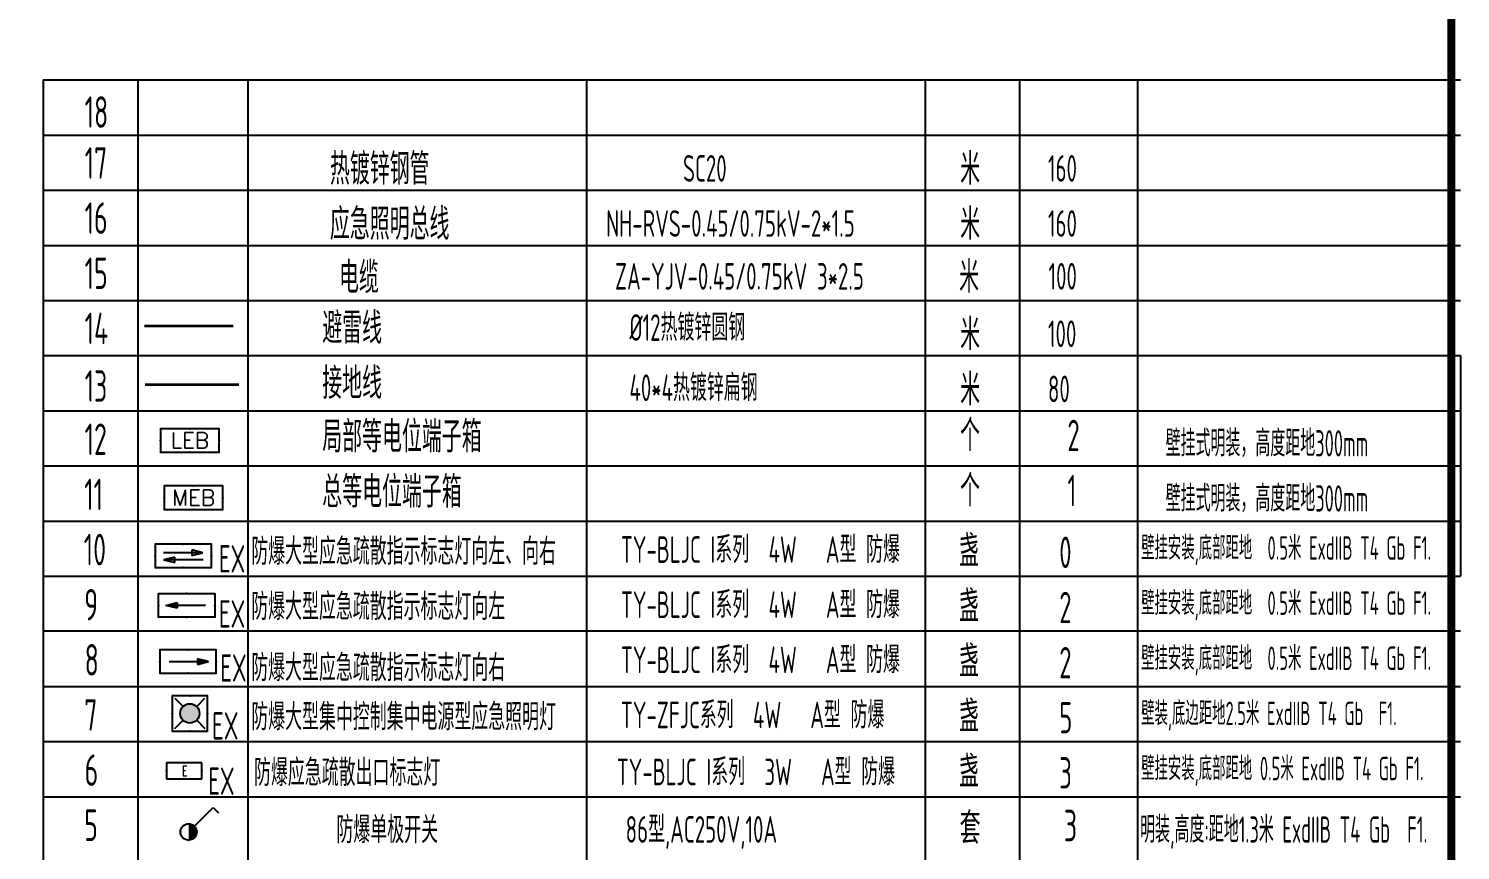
# Model space of a CAD drawing. Extents: x 1151645 to 1632247, y -116298 to 25377.
# Drawn here: x 1310677 to 1328981, y -15842 to -5341 of the extents above; entities that cross this region are included whole.
import ezdxf
from ezdxf.enums import TextEntityAlignment as Align

# ---------------------------------------------------------------- set-up
doc = ezdxf.new("R2010")
doc.units = 0
doc.header["$LTSCALE"] = 1000
doc.header["$MEASUREMENT"] = 0
doc.layers.get('0').update_dxf_attribs({"linetype": 'CONTINUOUS'})
for name, color, linetype in [('EQUIP-照明', 3, 'CONTINUOUS'), ('EQUIP-箱柜', 3, 'CONTINUOUS'), ('PUB_TITLE', 4, 'CONTINUOUS'), ('TEL_TAB', 7, 'CONTINUOUS'), ('WIRE-接地', 4, 'CONTINUOUS'), ('电气', 3, 'CONTINUOUS'), ('电气文字', 7, 'CONTINUOUS')]:
    doc.layers.add(name, color=color, linetype=linetype)
doc.styles.add('_TEL_DIM', font='SIMPLEX', dxfattribs={"width": 0.8, "height": 3.5, "bigfont": 'HZTXT'})
doc.styles.add('sceic', font='sceie.shx', dxfattribs={"width": 0.67, "bigfont": 'sceic.shx'})
doc.styles.add('sceie', font='sceie.shx', dxfattribs={"width": 0.7, "bigfont": 'sceic.shx'})
doc.styles.get("Standard").update_dxf_attribs({"font": 'GBENOR', "bigfont": 'GBCBIG'})
doc.styles.add('TG_LINETYPE', font='sceie.shx', dxfattribs={"width": 0.7, "height": 3, "bigfont": 'sceic.shx'})
doc.linetypes.add('TG_接地', pattern='A,0.75,0,["/",TG_LINETYPE,S=0.05,R=-8.594367,X=-0.1,Y=-0.045],0.65,-0.13,0.13,-0.13', length=2)

# ---------------------------------------------------------------- blocks, each defined once
blk = doc.blocks.new('$equip$00002604')
blk.add_hatch(color=256).paths.add_polyline_path([(0.275, 0.5, 1), (-0.274, 0.5, 1)])
for p, q in [((-0.429, 0.929), (-0.194, 0.694)), ((0.194, 0.694), (0.429, 0.929)), ((-0.429, 0.071), (-0.194, 0.306)), ((0.194, 0.306), (0.429, 0.071))]:
    blk.add_line(p, q)
at = {"const_width": 0.04}
blk.add_lwpolyline([(-0.5, 1), (-0.5, 0), (0.5, 0), (0.5, 1), (-0.5, 1), (-0.5, 0)], dxfattribs=at)
blk.add_lwpolyline([(-0.5, 1), (-0.5, 0), (0.5, 0), (0.5, 1)], close=True)
blk.add_circle((0, 0.5), 0.275)
for p in [(0, 1), (-0.5, 0.5), (0.5, 0.5), (0, 0)]:
    blk.add_point(p)
at = {"color": 7, "style": '_TEL_DIM', "flags": 1}
blk.add_attdef('A', text='', height=0.000025, dxfattribs=at).set_placement((0, 0), align=Align.MIDDLE_CENTER)
blk = doc.blocks.new('$equip$00002534')
for p, q in [((-0.72, 0.66), (-0.72, 0)), ((0.72, 0.66), (-0.72, 0.66)), ((0.72, 0), (0.72, 0.66)), ((-0.72, 0), (0.72, 0))]:
    blk.add_line(p, q)
at = {"const_width": 0.04}
blk.add_lwpolyline([(-0.72, 0.66), (-0.72, 0), (0.72, 0), (0.72, 0.66), (-0.72, 0.66), (-0.72, 0)], dxfattribs=at)
for p in [(0, 0.66), (-0.72, 0.33), (0, 0), (0.72, 0.33)]:
    blk.add_point(p)
at = {"color": 7, "style": '_TEL_DIM'}
blk.add_attdef('$TEXT$', text='', height=0.4, dxfattribs=at).set_placement((0, 0.33), align=Align.MIDDLE_CENTER)
at = {"color": 7, "style": '_TEL_DIM', "flags": 1}
blk.add_attdef('A', text='', height=0.00002, dxfattribs=at).set_placement((0, 0), align=Align.MIDDLE_CENTER)
blk = doc.blocks.new('$equip$00002907')
for p, q in [((0.75, 0.6), (-0.75, 0.6)), ((-0.75, 0.6), (-0.75, 0)), ((0.75, 0), (0.75, 0.6)), ((-0.75, 0), (0.75, 0))]:
    blk.add_line(p, q)
at = {"const_width": 0.04}
blk.add_lwpolyline([(-0.75, 0.6), (-0.75, 0), (0.75, 0), (0.75, 0.6), (-0.75, 0.6), (-0.75, 0)], dxfattribs=at)
for p in [(0, 0.6), (-0.75, 0.3), (0, 0), (0.75, 0.3)]:
    blk.add_point(p)
at = {"color": 7, "style": '_TEL_DIM'}
blk.add_attdef('$TEXT$', text='', height=0.4, dxfattribs=at).set_placement((0, 0.3), align=Align.MIDDLE_CENTER)
at = {"color": 7, "style": '_TEL_DIM', "flags": 1}
for tag in ['A', 'REMARK']:
    blk.add_attdef(tag, text='', height=0.00002, dxfattribs=at).set_placement((0, 0), align=Align.MIDDLE_CENTER)
blk = doc.blocks.new('$equip$00001213')
for p, q in [((0.147, 0.356), (0.625, 0.833)), ((0.625, 0.833), (0.766, 0.692))]:
    blk.add_line(p, q)
blk.add_circle((0, 0.208), 0.208)
for p in [(0, 0.417), (-0.208, 0.208), (0, 0), (0.208, 0.208)]:
    blk.add_point(p)
for points in [[(0.104, 0.389), (0.104, 0.028), (0, 0.417), (0, 0)], [(0.18, 0.313), (0.18, 0.104), (0.104, 0.389), (0.104, 0.028)], [(0.208, 0.208), (0.208, 0.208), (0.18, 0.313), (0.18, 0.104)]]:
    blk.add_solid(points)
at = {"flags": 9}
blk.add_attdef('A', (0, 0), '', height=0.00002, dxfattribs=at)
blk = doc.blocks.new('$equip$00002908')
for p, q in [((0.75, 0.6), (-0.75, 0.6)), ((-0.75, 0.6), (-0.75, 0)), ((0.75, 0), (0.75, 0.6)), ((-0.75, 0), (0.75, 0))]:
    blk.add_line(p, q)
at = {"const_width": 0.04}
blk.add_lwpolyline([(-0.75, 0.6), (-0.75, 0), (0.75, 0), (0.75, 0.6), (-0.75, 0.6), (-0.75, 0)], dxfattribs=at)
for p in [(0, 0.6), (-0.75, 0.3), (0, 0), (0.75, 0.3)]:
    blk.add_point(p)
at = {"color": 7, "style": '_TEL_DIM'}
blk.add_attdef('$TEXT$', text='', height=0.4, dxfattribs=at).set_placement((0, 0.3), align=Align.MIDDLE_CENTER)
at = {"color": 7, "style": '_TEL_DIM', "flags": 1}
for tag in ['A', 'REMARK']:
    blk.add_attdef(tag, text='', height=0.00002, dxfattribs=at).set_placement((0, 0), align=Align.MIDDLE_CENTER)
blk = doc.blocks.new('$equip$00002540')
blk.add_hatch(color=256).paths.add_polyline_path([(0.24, 0.372), (0.24, 0.228), (0.528, 0.3)])
for p, q in [((-0.72, 0.6), (-0.72, 0)), ((0.72, 0.6), (-0.72, 0.6)), ((0.24, 0.372), (0.24, 0.228)), ((0.528, 0.3), (0.24, 0.372)), ((0.72, 0), (0.72, 0.6)), ((-0.72, 0), (0.72, 0)), ((0.24, 0.228), (0.528, 0.3))]:
    blk.add_line(p, q)
at = {"color": 7}
blk.add_line((-0.48, 0.3), (0.48, 0.3), dxfattribs=at)
at = {"const_width": 0.04}
blk.add_lwpolyline([(-0.72, 0.6), (-0.72, 0), (0.72, 0), (0.72, 0.6), (-0.72, 0.6), (-0.72, 0)], dxfattribs=at)
for p in [(0, 0.6), (-0.72, 0.3), (0, 0), (0.72, 0.3)]:
    blk.add_point(p)
at = {"color": 7, "style": '_TEL_DIM', "flags": 1}
blk.add_attdef('A', text='', height=0.00002, dxfattribs=at).set_placement((0, 0), align=Align.MIDDLE_CENTER)
blk = doc.blocks.new('$equip$00002542')
h = blk.add_hatch(color=256)
h.paths.add_polyline_path([(-0.215, 0.29), (-0.503, 0.218), (-0.215, 0.218)])
h.paths.add_polyline_path([(-0.215, 0.218), (-0.503, 0.218), (-0.215, 0.146)])
h.paths.add_polyline_path([(0.215, 0.472), (0.215, 0.328), (0.503, 0.4)])
for p, q in [((-0.72, 0.6), (-0.72, 0)), ((0.72, 0.6), (-0.72, 0.6)), ((0.215, 0.472), (0.215, 0.328)), ((0.503, 0.4), (0.215, 0.472)), ((0.215, 0.328), (0.503, 0.4)), ((0.72, 0), (0.72, 0.6)), ((-0.72, 0), (0.72, 0)), ((-0.215, 0.29), (-0.503, 0.218)), ((-0.503, 0.218), (-0.215, 0.146)), ((-0.215, 0.146), (-0.215, 0.29))]:
    blk.add_line(p, q)
at = {"color": 7}
for p, q in [((-0.505, 0.4), (0.455, 0.4)), ((-0.503, 0.218), (0.505, 0.218))]:
    blk.add_line(p, q, dxfattribs=at)
at = {"const_width": 0.04}
blk.add_lwpolyline([(-0.72, 0.6), (-0.72, 0), (0.72, 0), (0.72, 0.6), (-0.72, 0.6), (-0.72, 0)], dxfattribs=at)
for p in [(0, 0.6), (-0.72, 0.3), (0, 0), (0.72, 0.3)]:
    blk.add_point(p)
at = {"color": 7, "style": '_TEL_DIM', "flags": 1}
blk.add_attdef('A', text='', height=0.00002, dxfattribs=at).set_placement((0, 0), align=Align.MIDDLE_CENTER)

msp = doc.modelspace()

# ---------------------------------------------------------------- linework, layer by layer
at = {"layer": 'PUB_TITLE', "const_width": 100}
msp.add_lwpolyline([(1272964.4, -25383), (1328864.4, -25383), (1328864.4, 14617), (1272964.4, 14617)], close=True, dxfattribs=at)
at = {"layer": 'TEL_TAB', "color": 0, "linetype": 'ByBlock'}
for p, q in [((1328848, -7352.2), (1328848, -13711.5)), ((1310864.4, -13746.8), (1328980.8, -13746.8))]:
    msp.add_line(p, q, dxfattribs=at)
at = {"layer": 'TEL_TAB', "color": 0, "linetype": 'ByBlock', "const_width": 70}
msp.add_lwpolyline([(1328864.4, -13383), (1328864.4, -19383)], dxfattribs=at)
at = {"layer": 'WIRE-接地', "linetype": 'TG_接地', "const_width": 35}
for points in [[(1312157, -9141.5), (1313292.2, -9141.5)], [(1312164.2, -9889.6), (1313365.5, -9889.6)]]:
    msp.add_lwpolyline(points, dxfattribs=at)
at = {"layer": '电气', "color": 7}
for p, q in [((1310864.4, -5997), (1310864.4, -19383)), ((1310864.4, -5997), (1328980.8, -5997)), ((1312072.2, -5997), (1312072.2, -19383)), ((1313481.2, -5997), (1313481.2, -19383)), ((1317809, -5997), (1317809, -19383)), ((1322136.8, -5997), (1322136.8, -19383)), ((1323344.6, -5997), (1323344.6, -19383)), ((1324854.3, -5997), (1324854.3, -19383)), ((1310864.4, -6701.5), (1328980.8, -6701.5)), ((1310864.4, -7406.1), (1328980.8, -7406.1)), ((1310864.4, -8110.6), (1328980.8, -8110.6)), ((1310864.4, -8815.1), (1328980.8, -8815.1)), ((1310864.4, -9519.6), (1328980.8, -9519.6)), ((1328980.8, -9519.6), (1328980.8, -12337.7)), ((1310864.4, -10224.2), (1328980.8, -10224.2)), ((1310864.4, -10928.7), (1328980.8, -10928.7)), ((1310864.4, -11633.2), (1328980.8, -11633.2)), ((1310864.4, -12337.7), (1328980.8, -12337.7)), ((1328980.8, -13042.3), (1310864.4, -13042.3)), ((1310864.4, -14451.3), (1328980.8, -14451.3)), ((1310864.4, -15155.8), (1328980.8, -15155.8))]:
    msp.add_line(p, q, dxfattribs=at)

# ---------------------------------------------------------------- block references
at = {"layer": 'EQUIP-照明', "xscale": 500, "yscale": 500, "zscale": 500, "rotation": 180}
msp.add_blockref('$equip$00002542', (1312654.5, -11929.1), dxfattribs=at)
at = {"layer": 'EQUIP-照明', "yscale": 500, "zscale": 500}
for name, p, xscale in [('$equip$00002540', (1312697.1, -12861.2), -500), ('$equip$00002540', (1312714.2, -13578.7), 500), ('$equip$00001213', (1312722.6, -15710.3), 500)]:
    msp.add_blockref(name, p, dxfattribs=dict(at, xscale=xscale))
at = {"layer": 'EQUIP-箱柜', "xscale": 500, "yscale": 500, "zscale": 500}
for name, p, values in [('$equip$00002908', (1312739.6, -10753.5), {'$TEXT$': 'LEB'}), ('$equip$00002907', (1312786.2, -11485.4), {'$TEXT$': 'MEB'})]:
    msp.add_blockref(name, p, dxfattribs=at).add_auto_attribs(values)
at = {"layer": 'TEL_TAB', "color": 7}
for name, p, xscale, yscale, zscale in [('$equip$00002604', (1312738.2, -14316.7, 0), 449.9943750700444, 449.9943750700444, 449.9943750700444), ('$equip$00002534', (1312664.8, -14929.2), 312.4999999994947, 312.4999999994947, 312.4999999994947)]:
    msp.add_blockref(name, p, dxfattribs=dict(at, xscale=xscale, yscale=yscale, zscale=zscale))

# ---------------------------------------------------------------- texts
at = {"color": 7, "style": '_TEL_DIM', "width": 0.64}
msp.add_text('E', height=125, dxfattribs=at).set_placement((1312640.1, -14888.6))
at = {"layer": 'TEL_TAB', "color": 0, "linetype": 'ByBlock', "style": 'sceic', "width": 0.67}
for s, p in [('SC20', (1319042.9, -7297)), ('160', (1323708.3, -7297)), ('ZA-YJV-0.45/0.75kV 3*2.5', (1318174.1, -8676.7)), ('100', (1323715.4, -8676.7)), ('%%C12热镀锌圆钢', (1318358.4, -9330.8)), ('100', (1323708.3, -9410.6)), ('40*4热镀锌扁钢', (1318358.4, -10099.9)), ('80', (1323708.3, -10115.1)), ('防爆大型应急疏散指示标志灯向左、向右', (1313523.4, -12193.1)), ('TY-BLJC I系列  4W   A型 防爆 ', (1318248.6, -12167.9)), ('防爆大型应急疏散指示标志灯向左', (1313523.4, -12897.6)), ('TY-BLJC I系列  4W   A型 防爆 ', (1318248.6, -12872.5)), ('防爆大型应急疏散指示标志灯向右', (1313523.4, -13678.9)), ('TY-BLJC I系列  4W   A型 防爆 ', (1318248.6, -13577)), ('TY-ZFJC系列  4W   A型 防爆 ', (1318248.6, -14281.5)), ('防爆大型集中控制集中电源型应急照明灯', (1313523.4, -14306.7)), ('防爆应急疏散出口标志灯', (1313558.7, -15018.7)), ('TY-BLJC I系列  3W   A型 防爆 ', (1318195.8, -15009.5)), ('86型,AC250V,10A', (1318309.5, -15743.8)), ('防爆单极开关', (1314611.9, -15750.3))]:
    msp.add_text(s, height=340, dxfattribs=at).set_placement(p)
at = {"layer": 'TEL_TAB', "color": 1, "linetype": 'ByBlock', "style": 'sceic', "width": 0.67}
for s, p in [('NH-RVS-0.45/0.75kV-2*1.5', (1318060, -8001.6)), ('160', (1323708.3, -8001.6))]:
    msp.add_text(s, height=340, dxfattribs=at).set_placement(p)
at = {"layer": '电气', "color": 7, "style": 'sceie'}
for s, height, width, p in [('18', 402.59, 0.7, (1311393.5, -6608.7)), ('17', 402.59, 0.7, (1311393.5, -7259.6)), ('16', 402.59, 0.7, (1311393.5, -7964.1)), ('15', 402.59, 0.7, (1311393.5, -8668.6)), ('14', 402.59, 0.7, (1311393.5, -9373.1)), ('13', 402.59, 0.7, (1311393.5, -10109.8)), ('12', 402.59, 0.7, (1311393.5, -10790.3)), ('11', 402.59, 0.7, (1311387.8, -11494.8)), ('10', 402.59, 0.7, (1311382, -12199.3)), ('壁挂安装,底部距地  0.5米 ExdIIB T4 Gb F1.', 300, 0.6, (1324899.8, -12128)), ('9', 402.6, 0.7, (1311387.8, -12903.9)), ('壁挂安装,底部距地  0.5米 ExdIIB T4 Gb F1.', 300, 0.6, (1324899.8, -12832.5)), ('8', 402.6, 0.7, (1311393.5, -13608.4)), ('壁挂安装,底部距地  0.5米 ExdIIB T4 Gb F1.', 300, 0.6, (1324899.8, -13537)), ('7', 402.6, 0.7, (1311387.8, -14312.9)), ('壁装,底边距地2.5米 ExdIIB T4 Gb  F1.', 300, 0.6, (1324899.8, -14241.6)), ('6', 402.6, 0.7, (1311393.5, -15017.4)), ('壁挂安装,底部距地 0.5米 ExdIIB T4 Gb F1.', 300, 0.6, (1324899.8, -14946.1)), ('5', 402.6, 0.7, (1311387.8, -15722)), ('套', 402.6, 0.7, (1322579, -15759.7)), ('3', 402.6, 0.7, (1323912.5, -15725.8)), ('明装,高度:距地1.3米 ExdIIB T4 Gb  F1.', 335.488, 0.6, (1324886.1, -15743.6))]:
    msp.add_text(s, height=height, dxfattribs=dict(at, width=width)).set_placement(p)
at = {"layer": '电气', "color": 7, "linetype": 'Continuous', "style": 'sceic', "width": 0.67}
for s, p in [('热镀锌钢管', (1314529.3, -7334.8)), ('米', (1322585.9, -7334.8)), ('电缆', (1314645, -8722.4)), ('米', (1322572.7, -8714.5)), ('避雷线', (1314431.3, -9368.1)), ('米', (1322585.9, -9448.4)), ('接地线', (1314431.3, -10072.6)), ('米', (1322585.9, -10152.9)), ('局部等电位端子箱', (1314431.3, -10756.6)), ('个', (1322584.6, -10739.6)), ('2', (1323957.5, -10739.6)), ('总等电位端子箱', (1314431.3, -11461.1)), ('个', (1322584.6, -11444.2)), ('1', (1323957.5, -11444.2)), ('盏', (1322571.2, -12216.3)), ('0', (1323853.3, -12233.6)), ('盏', (1322571.2, -12920.8)), ('2', (1323853.3, -12938.1)), ('盏', (1322571.2, -13625.4)), ('2', (1323853.3, -13642.7)), ('盏', (1322571.2, -14329.9)), ('5', (1323853.3, -14347.2)), ('盏', (1322571.2, -15034.4)), ('3', (1323853.3, -15051.7))]:
    msp.add_text(s, height=400, dxfattribs=at).set_placement(p)
at = {"layer": '电气', "color": 1, "linetype": 'Continuous', "style": 'sceic', "width": 0.67}
for s, p in [('应急照明总线', (1314529.3, -8039.3)), ('米', (1322585.9, -8039.3))]:
    msp.add_text(s, height=400, dxfattribs=at).set_placement(p)
at = {"layer": '电气', "color": 7, "style": 'sceie', "width": 0.6}
for p in [(1327803.3, -10808.3), (1327803.3, -11512.8)]:
    msp.add_text('壁挂式明装，高度距地300mm', height=335.488, dxfattribs=at).set_placement(p, align=Align.RIGHT)
at = {"layer": '电气文字', "style": 'sceie', "width": 0.7}
for p in [(1313109, -12291.6), (1313109, -12996.1), (1313126.9, -13686.8), (1313022.1, -14426.5), (1312972.2, -15132.6)]:
    msp.add_text('EX', height=350, dxfattribs=at).set_placement(p)

doc.saveas('drawing.dxf')
